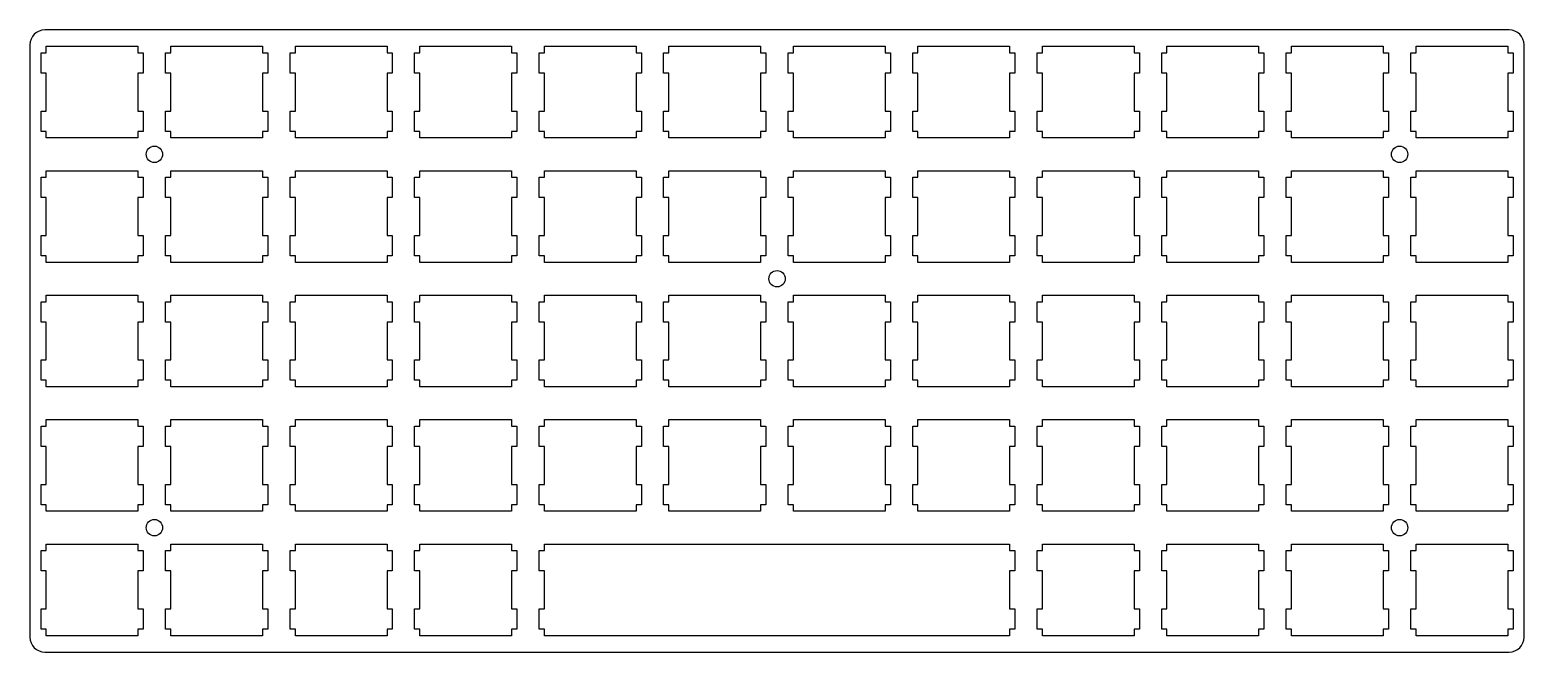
# Model space of a CAD drawing. Extents: x -64 to 164, y 0 to 95.
import ezdxf

# ---------------------------------------------------------------- set-up
doc = ezdxf.new("R2010")
doc.units = 0
doc.layers.get('0').update_dxf_attribs({"linetype": 'continuous'})

# ---------------------------------------------------------------- blocks, each defined once
blk = doc.blocks.new('SHAPE2DVIEW')
at = {"color": 0}
for p, q in [((161.86, 95), (-61.57, 95)), ((-63.85, 92.71), (-63.85, 2.29)), ((-62.15, 88.4), (-62.15, 91.5)), ((-62.15, 91.5), (-61.35, 91.5)), ((-61.35, 91.5), (-61.35, 92.5)), ((-61.35, 92.5), (-47.36, 92.5)), ((-47.36, 92.5), (-47.36, 91.5)), ((-47.36, 91.5), (-46.55, 91.5)), ((-46.55, 91.5), (-46.55, 88.4)), ((-43.15, 88.4), (-43.15, 91.5)), ((-43.15, 91.5), (-42.35, 91.5)), ((-42.35, 91.5), (-42.35, 92.5)), ((-42.35, 92.5), (-28.36, 92.5)), ((-28.36, 92.5), (-28.36, 91.5)), ((-28.36, 91.5), (-27.55, 91.5)), ((-27.55, 91.5), (-27.55, 88.4)), ((-24.15, 88.4), (-24.15, 91.5)), ((-24.15, 91.5), (-23.35, 91.5)), ((-23.35, 91.5), (-23.35, 92.5)), ((-23.35, 92.5), (-9.36, 92.5)), ((-9.36, 92.5), (-9.36, 91.5)), ((-9.36, 91.5), (-8.55, 91.5)), ((-8.55, 91.5), (-8.55, 88.4)), ((-5.15, 88.4), (-5.15, 91.5)), ((-5.15, 91.5), (-4.35, 91.5)), ((-4.35, 91.5), (-4.35, 92.5)), ((-4.35, 92.5), (9.64, 92.5)), ((9.64, 92.5), (9.64, 91.5)), ((9.64, 91.5), (10.45, 91.5)), ((10.45, 91.5), (10.45, 88.4)), ((13.85, 88.4), (13.85, 91.5)), ((13.85, 91.5), (14.65, 91.5)), ((14.65, 91.5), (14.65, 92.5)), ((14.65, 92.5), (28.64, 92.5)), ((28.64, 92.5), (28.64, 91.5)), ((28.64, 91.5), (29.45, 91.5)), ((29.45, 91.5), (29.45, 88.4)), ((32.85, 88.4), (32.85, 91.5)), ((32.85, 91.5), (33.65, 91.5)), ((33.65, 91.5), (33.65, 92.5)), ((33.65, 92.5), (47.64, 92.5)), ((47.64, 92.5), (47.64, 91.5)), ((47.64, 91.5), (48.45, 91.5)), ((48.45, 91.5), (48.45, 88.4)), ((51.85, 88.4), (51.85, 91.5)), ((51.85, 91.5), (52.65, 91.5)), ((52.65, 91.5), (52.65, 92.5)), ((52.65, 92.5), (66.64, 92.5)), ((66.64, 92.5), (66.64, 91.5)), ((66.64, 91.5), (67.45, 91.5)), ((67.45, 91.5), (67.45, 88.4)), ((70.85, 88.4), (70.85, 91.5)), ((70.85, 91.5), (71.65, 91.5)), ((71.65, 91.5), (71.65, 92.5)), ((71.65, 92.5), (85.64, 92.5)), ((85.64, 92.5), (85.64, 91.5)), ((85.64, 91.5), (86.45, 91.5)), ((86.45, 91.5), (86.45, 88.4)), ((89.85, 88.4), (89.85, 91.5)), ((89.85, 91.5), (90.65, 91.5)), ((90.65, 91.5), (90.65, 92.5)), ((90.65, 92.5), (104.64, 92.5)), ((104.64, 92.5), (104.64, 91.5)), ((104.64, 91.5), (105.45, 91.5)), ((105.45, 91.5), (105.45, 88.4)), ((108.85, 88.4), (108.85, 91.5)), ((108.85, 91.5), (109.65, 91.5)), ((109.65, 91.5), (109.65, 92.5)), ((109.65, 92.5), (123.64, 92.5)), ((123.64, 92.5), (123.64, 91.5)), ((123.64, 91.5), (124.45, 91.5)), ((124.45, 91.5), (124.45, 88.4)), ((127.85, 88.4), (127.85, 91.5)), ((127.85, 91.5), (128.65, 91.5)), ((128.65, 91.5), (128.65, 92.5)), ((128.65, 92.5), (142.64, 92.5)), ((142.64, 92.5), (142.64, 91.5)), ((142.64, 91.5), (143.45, 91.5)), ((143.45, 91.5), (143.45, 88.4)), ((146.85, 88.4), (146.85, 91.5)), ((146.85, 91.5), (147.65, 91.5)), ((147.65, 91.5), (147.65, 92.5)), ((147.65, 92.5), (161.64, 92.5)), ((161.64, 92.5), (161.64, 91.5)), ((161.64, 91.5), (162.45, 91.5)), ((162.45, 91.5), (162.45, 88.4)), ((164.15, 2.29), (164.15, 92.71)), ((-61.35, 88.4), (-62.15, 88.4)), ((-61.35, 82.6), (-61.35, 88.4)), ((-46.55, 88.4), (-47.36, 88.4)), ((-47.36, 88.4), (-47.36, 82.6)), ((-42.35, 88.4), (-43.15, 88.4)), ((-42.35, 82.6), (-42.35, 88.4)), ((-27.55, 88.4), (-28.36, 88.4)), ((-28.36, 88.4), (-28.36, 82.6)), ((-23.35, 88.4), (-24.15, 88.4)), ((-23.35, 82.6), (-23.35, 88.4)), ((-8.55, 88.4), (-9.36, 88.4)), ((-9.36, 88.4), (-9.36, 82.6)), ((-4.35, 88.4), (-5.15, 88.4)), ((-4.35, 82.6), (-4.35, 88.4)), ((10.45, 88.4), (9.64, 88.4)), ((9.64, 88.4), (9.64, 82.6)), ((14.65, 88.4), (13.85, 88.4)), ((14.65, 82.6), (14.65, 88.4)), ((29.45, 88.4), (28.64, 88.4)), ((28.64, 88.4), (28.64, 82.6)), ((33.65, 88.4), (32.85, 88.4)), ((33.65, 82.6), (33.65, 88.4)), ((48.45, 88.4), (47.64, 88.4)), ((47.64, 88.4), (47.64, 82.6)), ((52.65, 88.4), (51.85, 88.4)), ((52.65, 82.6), (52.65, 88.4)), ((67.45, 88.4), (66.64, 88.4)), ((66.64, 88.4), (66.64, 82.6)), ((71.65, 88.4), (70.85, 88.4)), ((71.65, 82.6), (71.65, 88.4)), ((86.45, 88.4), (85.64, 88.4)), ((85.64, 88.4), (85.64, 82.6)), ((90.65, 88.4), (89.85, 88.4)), ((90.65, 82.6), (90.65, 88.4)), ((105.45, 88.4), (104.64, 88.4)), ((104.64, 88.4), (104.64, 82.6)), ((109.65, 88.4), (108.85, 88.4)), ((109.65, 82.6), (109.65, 88.4)), ((124.45, 88.4), (123.64, 88.4)), ((123.64, 88.4), (123.64, 82.6)), ((128.65, 88.4), (127.85, 88.4)), ((128.65, 82.6), (128.65, 88.4)), ((143.45, 88.4), (142.64, 88.4)), ((142.64, 88.4), (142.64, 82.6)), ((147.65, 88.4), (146.85, 88.4)), ((147.65, 82.6), (147.65, 88.4)), ((162.45, 88.4), (161.64, 88.4)), ((161.64, 88.4), (161.64, 82.6)), ((-62.15, 79.5), (-62.15, 82.6)), ((-62.15, 82.6), (-61.35, 82.6)), ((-47.36, 82.6), (-46.55, 82.6)), ((-46.55, 82.6), (-46.55, 79.5)), ((-43.15, 79.5), (-43.15, 82.6)), ((-43.15, 82.6), (-42.35, 82.6)), ((-28.36, 82.6), (-27.55, 82.6)), ((-27.55, 82.6), (-27.55, 79.5)), ((-24.15, 79.5), (-24.15, 82.6)), ((-24.15, 82.6), (-23.35, 82.6)), ((-9.36, 82.6), (-8.55, 82.6)), ((-8.55, 82.6), (-8.55, 79.5)), ((-5.15, 79.5), (-5.15, 82.6)), ((-5.15, 82.6), (-4.35, 82.6)), ((9.64, 82.6), (10.45, 82.6)), ((10.45, 82.6), (10.45, 79.5)), ((13.85, 79.5), (13.85, 82.6)), ((13.85, 82.6), (14.65, 82.6)), ((28.64, 82.6), (29.45, 82.6)), ((29.45, 82.6), (29.45, 79.5)), ((32.85, 79.5), (32.85, 82.6)), ((32.85, 82.6), (33.65, 82.6)), ((47.64, 82.6), (48.45, 82.6)), ((48.45, 82.6), (48.45, 79.5)), ((51.85, 79.5), (51.85, 82.6)), ((51.85, 82.6), (52.65, 82.6)), ((66.64, 82.6), (67.45, 82.6)), ((67.45, 82.6), (67.45, 79.5)), ((70.85, 79.5), (70.85, 82.6)), ((70.85, 82.6), (71.65, 82.6)), ((85.64, 82.6), (86.45, 82.6)), ((86.45, 82.6), (86.45, 79.5)), ((89.85, 79.5), (89.85, 82.6)), ((89.85, 82.6), (90.65, 82.6)), ((104.64, 82.6), (105.45, 82.6)), ((105.45, 82.6), (105.45, 79.5)), ((108.85, 79.5), (108.85, 82.6)), ((108.85, 82.6), (109.65, 82.6)), ((123.64, 82.6), (124.45, 82.6)), ((124.45, 82.6), (124.45, 79.5)), ((127.85, 79.5), (127.85, 82.6)), ((127.85, 82.6), (128.65, 82.6)), ((142.64, 82.6), (143.45, 82.6)), ((143.45, 82.6), (143.45, 79.5)), ((146.85, 79.5), (146.85, 82.6)), ((146.85, 82.6), (147.65, 82.6)), ((161.64, 82.6), (162.45, 82.6)), ((162.45, 82.6), (162.45, 79.5)), ((-61.35, 79.5), (-62.15, 79.5)), ((-61.35, 78.5), (-61.35, 79.5)), ((-47.36, 78.5), (-61.35, 78.5)), ((-46.55, 79.5), (-47.36, 79.5)), ((-47.36, 79.5), (-47.36, 78.5)), ((-42.35, 79.5), (-43.15, 79.5)), ((-42.35, 78.5), (-42.35, 79.5)), ((-28.36, 78.5), (-42.35, 78.5)), ((-27.55, 79.5), (-28.36, 79.5)), ((-28.36, 79.5), (-28.36, 78.5)), ((-23.35, 79.5), (-24.15, 79.5)), ((-23.35, 78.5), (-23.35, 79.5)), ((-9.36, 78.5), (-23.35, 78.5)), ((-8.55, 79.5), (-9.36, 79.5)), ((-9.36, 79.5), (-9.36, 78.5)), ((-4.35, 79.5), (-5.15, 79.5)), ((-4.35, 78.5), (-4.35, 79.5)), ((9.64, 78.5), (-4.35, 78.5)), ((10.45, 79.5), (9.64, 79.5)), ((9.64, 79.5), (9.64, 78.5)), ((14.65, 79.5), (13.85, 79.5)), ((14.65, 78.5), (14.65, 79.5)), ((28.64, 78.5), (14.65, 78.5)), ((29.45, 79.5), (28.64, 79.5)), ((28.64, 79.5), (28.64, 78.5)), ((33.65, 79.5), (32.85, 79.5)), ((33.65, 78.5), (33.65, 79.5)), ((47.64, 78.5), (33.65, 78.5)), ((48.45, 79.5), (47.64, 79.5)), ((47.64, 79.5), (47.64, 78.5)), ((52.65, 79.5), (51.85, 79.5)), ((52.65, 78.5), (52.65, 79.5)), ((66.64, 78.5), (52.65, 78.5)), ((67.45, 79.5), (66.64, 79.5)), ((66.64, 79.5), (66.64, 78.5)), ((71.65, 79.5), (70.85, 79.5)), ((71.65, 78.5), (71.65, 79.5)), ((85.64, 78.5), (71.65, 78.5)), ((86.45, 79.5), (85.64, 79.5)), ((85.64, 79.5), (85.64, 78.5)), ((90.65, 79.5), (89.85, 79.5)), ((90.65, 78.5), (90.65, 79.5)), ((104.64, 78.5), (90.65, 78.5)), ((105.45, 79.5), (104.64, 79.5)), ((104.64, 79.5), (104.64, 78.5)), ((109.65, 79.5), (108.85, 79.5)), ((109.65, 78.5), (109.65, 79.5)), ((123.64, 78.5), (109.65, 78.5)), ((124.45, 79.5), (123.64, 79.5)), ((123.64, 79.5), (123.64, 78.5)), ((128.65, 79.5), (127.85, 79.5)), ((128.65, 78.5), (128.65, 79.5)), ((142.64, 78.5), (128.65, 78.5)), ((143.45, 79.5), (142.64, 79.5)), ((142.64, 79.5), (142.64, 78.5)), ((147.65, 79.5), (146.85, 79.5)), ((147.65, 78.5), (147.65, 79.5)), ((161.64, 78.5), (147.65, 78.5)), ((162.45, 79.5), (161.64, 79.5)), ((161.64, 79.5), (161.64, 78.5)), ((-61.35, 72.5), (-61.35, 73.5)), ((-61.35, 73.5), (-47.36, 73.5)), ((-47.36, 73.5), (-47.36, 72.5)), ((-42.35, 72.5), (-42.35, 73.5)), ((-42.35, 73.5), (-28.36, 73.5)), ((-28.36, 73.5), (-28.36, 72.5)), ((-23.35, 72.5), (-23.35, 73.5)), ((-23.35, 73.5), (-9.36, 73.5)), ((-9.36, 73.5), (-9.36, 72.5)), ((-4.35, 72.5), (-4.35, 73.5)), ((-4.35, 73.5), (9.64, 73.5)), ((9.64, 73.5), (9.64, 72.5)), ((14.65, 72.5), (14.65, 73.5)), ((14.65, 73.5), (28.64, 73.5)), ((28.64, 73.5), (28.64, 72.5)), ((33.65, 72.5), (33.65, 73.5)), ((33.65, 73.5), (47.64, 73.5)), ((47.64, 73.5), (47.64, 72.5)), ((52.65, 72.5), (52.65, 73.5)), ((52.65, 73.5), (66.64, 73.5)), ((66.64, 73.5), (66.64, 72.5)), ((71.65, 72.5), (71.65, 73.5)), ((71.65, 73.5), (85.64, 73.5)), ((85.64, 73.5), (85.64, 72.5)), ((90.65, 72.5), (90.65, 73.5)), ((90.65, 73.5), (104.64, 73.5)), ((104.64, 73.5), (104.64, 72.5)), ((109.65, 72.5), (109.65, 73.5)), ((109.65, 73.5), (123.64, 73.5)), ((123.64, 73.5), (123.64, 72.5)), ((128.65, 72.5), (128.65, 73.5)), ((128.65, 73.5), (142.64, 73.5)), ((142.64, 73.5), (142.64, 72.5)), ((147.65, 72.5), (147.65, 73.5)), ((147.65, 73.5), (161.64, 73.5)), ((161.64, 73.5), (161.64, 72.5)), ((-62.15, 69.4), (-62.15, 72.5)), ((-62.15, 72.5), (-61.35, 72.5)), ((-47.36, 72.5), (-46.55, 72.5)), ((-46.55, 72.5), (-46.55, 69.4)), ((-43.15, 69.4), (-43.15, 72.5)), ((-43.15, 72.5), (-42.35, 72.5)), ((-28.36, 72.5), (-27.55, 72.5)), ((-27.55, 72.5), (-27.55, 69.4)), ((-24.15, 69.4), (-24.15, 72.5)), ((-24.15, 72.5), (-23.35, 72.5)), ((-9.36, 72.5), (-8.55, 72.5)), ((-8.55, 72.5), (-8.55, 69.4)), ((-5.15, 69.4), (-5.15, 72.5)), ((-5.15, 72.5), (-4.35, 72.5)), ((9.64, 72.5), (10.45, 72.5)), ((10.45, 72.5), (10.45, 69.4)), ((13.85, 69.4), (13.85, 72.5)), ((13.85, 72.5), (14.65, 72.5)), ((28.64, 72.5), (29.45, 72.5)), ((29.45, 72.5), (29.45, 69.4)), ((32.85, 69.4), (32.85, 72.5)), ((32.85, 72.5), (33.65, 72.5)), ((47.64, 72.5), (48.45, 72.5)), ((48.45, 72.5), (48.45, 69.4)), ((51.85, 69.4), (51.85, 72.5)), ((51.85, 72.5), (52.65, 72.5)), ((66.64, 72.5), (67.45, 72.5)), ((67.45, 72.5), (67.45, 69.4)), ((70.85, 69.4), (70.85, 72.5)), ((70.85, 72.5), (71.65, 72.5)), ((85.64, 72.5), (86.45, 72.5)), ((86.45, 72.5), (86.45, 69.4)), ((89.85, 69.4), (89.85, 72.5)), ((89.85, 72.5), (90.65, 72.5)), ((104.64, 72.5), (105.45, 72.5)), ((105.45, 72.5), (105.45, 69.4)), ((108.85, 69.4), (108.85, 72.5)), ((108.85, 72.5), (109.65, 72.5)), ((123.64, 72.5), (124.45, 72.5)), ((124.45, 72.5), (124.45, 69.4)), ((127.85, 69.4), (127.85, 72.5)), ((127.85, 72.5), (128.65, 72.5)), ((142.64, 72.5), (143.45, 72.5)), ((143.45, 72.5), (143.45, 69.4)), ((146.85, 69.4), (146.85, 72.5)), ((146.85, 72.5), (147.65, 72.5)), ((161.64, 72.5), (162.45, 72.5)), ((162.45, 72.5), (162.45, 69.4)), ((-61.35, 69.4), (-62.15, 69.4)), ((-61.35, 63.6), (-61.35, 69.4)), ((-46.55, 69.4), (-47.36, 69.4)), ((-47.36, 69.4), (-47.36, 63.6)), ((-42.35, 69.4), (-43.15, 69.4)), ((-42.35, 63.6), (-42.35, 69.4)), ((-27.55, 69.4), (-28.36, 69.4)), ((-28.36, 69.4), (-28.36, 63.6)), ((-23.35, 69.4), (-24.15, 69.4)), ((-23.35, 63.6), (-23.35, 69.4)), ((-8.55, 69.4), (-9.36, 69.4)), ((-9.36, 69.4), (-9.36, 63.6)), ((-4.35, 69.4), (-5.15, 69.4)), ((-4.35, 63.6), (-4.35, 69.4)), ((10.45, 69.4), (9.64, 69.4)), ((9.64, 69.4), (9.64, 63.6)), ((14.65, 69.4), (13.85, 69.4)), ((14.65, 63.6), (14.65, 69.4)), ((29.45, 69.4), (28.64, 69.4)), ((28.64, 69.4), (28.64, 63.6)), ((33.65, 69.4), (32.85, 69.4)), ((33.65, 63.6), (33.65, 69.4)), ((48.45, 69.4), (47.64, 69.4)), ((47.64, 69.4), (47.64, 63.6)), ((52.65, 69.4), (51.85, 69.4)), ((52.65, 63.6), (52.65, 69.4)), ((67.45, 69.4), (66.64, 69.4)), ((66.64, 69.4), (66.64, 63.6)), ((71.65, 69.4), (70.85, 69.4)), ((71.65, 63.6), (71.65, 69.4)), ((86.45, 69.4), (85.64, 69.4)), ((85.64, 69.4), (85.64, 63.6)), ((90.65, 69.4), (89.85, 69.4)), ((90.65, 63.6), (90.65, 69.4)), ((105.45, 69.4), (104.64, 69.4)), ((104.64, 69.4), (104.64, 63.6)), ((109.65, 69.4), (108.85, 69.4)), ((109.65, 63.6), (109.65, 69.4)), ((124.45, 69.4), (123.64, 69.4)), ((123.64, 69.4), (123.64, 63.6)), ((128.65, 69.4), (127.85, 69.4)), ((128.65, 63.6), (128.65, 69.4)), ((143.45, 69.4), (142.64, 69.4)), ((142.64, 69.4), (142.64, 63.6)), ((147.65, 69.4), (146.85, 69.4)), ((147.65, 63.6), (147.65, 69.4)), ((162.45, 69.4), (161.64, 69.4)), ((161.64, 69.4), (161.64, 63.6)), ((-62.15, 60.5), (-62.15, 63.6)), ((-62.15, 63.6), (-61.35, 63.6)), ((-47.36, 63.6), (-46.55, 63.6)), ((-46.55, 63.6), (-46.55, 60.5)), ((-43.15, 60.5), (-43.15, 63.6)), ((-43.15, 63.6), (-42.35, 63.6)), ((-28.36, 63.6), (-27.55, 63.6)), ((-27.55, 63.6), (-27.55, 60.5)), ((-24.15, 60.5), (-24.15, 63.6)), ((-24.15, 63.6), (-23.35, 63.6)), ((-9.36, 63.6), (-8.55, 63.6)), ((-8.55, 63.6), (-8.55, 60.5)), ((-5.15, 60.5), (-5.15, 63.6)), ((-5.15, 63.6), (-4.35, 63.6)), ((9.64, 63.6), (10.45, 63.6)), ((10.45, 63.6), (10.45, 60.5)), ((13.85, 60.5), (13.85, 63.6)), ((13.85, 63.6), (14.65, 63.6)), ((28.64, 63.6), (29.45, 63.6)), ((29.45, 63.6), (29.45, 60.5)), ((32.85, 60.5), (32.85, 63.6)), ((32.85, 63.6), (33.65, 63.6)), ((47.64, 63.6), (48.45, 63.6)), ((48.45, 63.6), (48.45, 60.5)), ((51.85, 60.5), (51.85, 63.6)), ((51.85, 63.6), (52.65, 63.6)), ((66.64, 63.6), (67.45, 63.6)), ((67.45, 63.6), (67.45, 60.5)), ((70.85, 60.5), (70.85, 63.6)), ((70.85, 63.6), (71.65, 63.6)), ((85.64, 63.6), (86.45, 63.6)), ((86.45, 63.6), (86.45, 60.5)), ((89.85, 60.5), (89.85, 63.6)), ((89.85, 63.6), (90.65, 63.6)), ((104.64, 63.6), (105.45, 63.6)), ((105.45, 63.6), (105.45, 60.5)), ((108.85, 60.5), (108.85, 63.6)), ((108.85, 63.6), (109.65, 63.6)), ((123.64, 63.6), (124.45, 63.6)), ((124.45, 63.6), (124.45, 60.5)), ((127.85, 60.5), (127.85, 63.6)), ((127.85, 63.6), (128.65, 63.6)), ((142.64, 63.6), (143.45, 63.6)), ((143.45, 63.6), (143.45, 60.5)), ((146.85, 60.5), (146.85, 63.6)), ((146.85, 63.6), (147.65, 63.6)), ((161.64, 63.6), (162.45, 63.6)), ((162.45, 63.6), (162.45, 60.5)), ((-61.35, 60.5), (-62.15, 60.5)), ((-61.35, 59.5), (-61.35, 60.5)), ((-47.36, 59.5), (-61.35, 59.5)), ((-46.55, 60.5), (-47.36, 60.5)), ((-47.36, 60.5), (-47.36, 59.5)), ((-42.35, 60.5), (-43.15, 60.5)), ((-42.35, 59.5), (-42.35, 60.5)), ((-28.36, 59.5), (-42.35, 59.5)), ((-27.55, 60.5), (-28.36, 60.5)), ((-28.36, 60.5), (-28.36, 59.5)), ((-23.35, 60.5), (-24.15, 60.5)), ((-23.35, 59.5), (-23.35, 60.5)), ((-9.36, 59.5), (-23.35, 59.5)), ((-8.55, 60.5), (-9.36, 60.5)), ((-9.36, 60.5), (-9.36, 59.5)), ((-4.35, 60.5), (-5.15, 60.5)), ((-4.35, 59.5), (-4.35, 60.5)), ((9.64, 59.5), (-4.35, 59.5)), ((10.45, 60.5), (9.64, 60.5)), ((9.64, 60.5), (9.64, 59.5)), ((14.65, 60.5), (13.85, 60.5)), ((14.65, 59.5), (14.65, 60.5)), ((28.64, 59.5), (14.65, 59.5)), ((29.45, 60.5), (28.64, 60.5)), ((28.64, 60.5), (28.64, 59.5)), ((33.65, 60.5), (32.85, 60.5)), ((33.65, 59.5), (33.65, 60.5)), ((47.64, 59.5), (33.65, 59.5)), ((48.45, 60.5), (47.64, 60.5)), ((47.64, 60.5), (47.64, 59.5)), ((52.65, 60.5), (51.85, 60.5)), ((52.65, 59.5), (52.65, 60.5)), ((66.64, 59.5), (52.65, 59.5)), ((67.45, 60.5), (66.64, 60.5)), ((66.64, 60.5), (66.64, 59.5)), ((71.65, 60.5), (70.85, 60.5)), ((71.65, 59.5), (71.65, 60.5)), ((85.64, 59.5), (71.65, 59.5)), ((86.45, 60.5), (85.64, 60.5)), ((85.64, 60.5), (85.64, 59.5)), ((90.65, 60.5), (89.85, 60.5)), ((90.65, 59.5), (90.65, 60.5)), ((104.64, 59.5), (90.65, 59.5)), ((105.45, 60.5), (104.64, 60.5)), ((104.64, 60.5), (104.64, 59.5)), ((109.65, 60.5), (108.85, 60.5)), ((109.65, 59.5), (109.65, 60.5)), ((123.64, 59.5), (109.65, 59.5)), ((124.45, 60.5), (123.64, 60.5)), ((123.64, 60.5), (123.64, 59.5)), ((128.65, 60.5), (127.85, 60.5)), ((128.65, 59.5), (128.65, 60.5)), ((142.64, 59.5), (128.65, 59.5)), ((143.45, 60.5), (142.64, 60.5)), ((142.64, 60.5), (142.64, 59.5)), ((147.65, 60.5), (146.85, 60.5)), ((147.65, 59.5), (147.65, 60.5)), ((161.64, 59.5), (147.65, 59.5)), ((162.45, 60.5), (161.64, 60.5)), ((161.64, 60.5), (161.64, 59.5)), ((-62.15, 50.4), (-62.15, 53.5)), ((-62.15, 53.5), (-61.35, 53.5)), ((-61.35, 53.5), (-61.35, 54.5)), ((-61.35, 54.5), (-47.36, 54.5)), ((-47.36, 54.5), (-47.36, 53.5)), ((-47.36, 53.5), (-46.55, 53.5)), ((-46.55, 53.5), (-46.55, 50.4)), ((-43.15, 50.4), (-43.15, 53.5)), ((-43.15, 53.5), (-42.35, 53.5)), ((-42.35, 53.5), (-42.35, 54.5)), ((-42.35, 54.5), (-28.36, 54.5)), ((-28.36, 54.5), (-28.36, 53.5)), ((-28.36, 53.5), (-27.55, 53.5)), ((-27.55, 53.5), (-27.55, 50.4)), ((-24.15, 50.4), (-24.15, 53.5)), ((-24.15, 53.5), (-23.35, 53.5)), ((-23.35, 53.5), (-23.35, 54.5)), ((-23.35, 54.5), (-9.36, 54.5)), ((-9.36, 54.5), (-9.36, 53.5)), ((-9.36, 53.5), (-8.55, 53.5)), ((-8.55, 53.5), (-8.55, 50.4)), ((-5.15, 50.4), (-5.15, 53.5)), ((-5.15, 53.5), (-4.35, 53.5)), ((-4.35, 53.5), (-4.35, 54.5)), ((-4.35, 54.5), (9.64, 54.5)), ((9.64, 54.5), (9.64, 53.5)), ((9.64, 53.5), (10.45, 53.5)), ((10.45, 53.5), (10.45, 50.4)), ((13.85, 50.4), (13.85, 53.5)), ((13.85, 53.5), (14.65, 53.5)), ((14.65, 53.5), (14.65, 54.5)), ((14.65, 54.5), (28.64, 54.5)), ((28.64, 54.5), (28.64, 53.5)), ((28.64, 53.5), (29.45, 53.5)), ((29.45, 53.5), (29.45, 50.4)), ((32.85, 50.4), (32.85, 53.5)), ((32.85, 53.5), (33.65, 53.5)), ((33.65, 53.5), (33.65, 54.5)), ((33.65, 54.5), (47.64, 54.5)), ((47.64, 54.5), (47.64, 53.5)), ((47.64, 53.5), (48.45, 53.5)), ((48.45, 53.5), (48.45, 50.4)), ((51.85, 50.4), (51.85, 53.5)), ((51.85, 53.5), (52.65, 53.5)), ((52.65, 53.5), (52.65, 54.5)), ((52.65, 54.5), (66.64, 54.5)), ((66.64, 54.5), (66.64, 53.5)), ((66.64, 53.5), (67.45, 53.5)), ((67.45, 53.5), (67.45, 50.4)), ((70.85, 50.4), (70.85, 53.5)), ((70.85, 53.5), (71.65, 53.5)), ((71.65, 53.5), (71.65, 54.5)), ((71.65, 54.5), (85.64, 54.5)), ((85.64, 54.5), (85.64, 53.5)), ((85.64, 53.5), (86.45, 53.5)), ((86.45, 53.5), (86.45, 50.4)), ((89.85, 50.4), (89.85, 53.5)), ((89.85, 53.5), (90.65, 53.5)), ((90.65, 53.5), (90.65, 54.5)), ((90.65, 54.5), (104.64, 54.5)), ((104.64, 54.5), (104.64, 53.5)), ((104.64, 53.5), (105.45, 53.5)), ((105.45, 53.5), (105.45, 50.4)), ((108.85, 50.4), (108.85, 53.5)), ((108.85, 53.5), (109.65, 53.5)), ((109.65, 53.5), (109.65, 54.5)), ((109.65, 54.5), (123.64, 54.5)), ((123.64, 54.5), (123.64, 53.5)), ((123.64, 53.5), (124.45, 53.5)), ((124.45, 53.5), (124.45, 50.4)), ((127.85, 50.4), (127.85, 53.5)), ((127.85, 53.5), (128.65, 53.5)), ((128.65, 53.5), (128.65, 54.5)), ((128.65, 54.5), (142.64, 54.5)), ((142.64, 54.5), (142.64, 53.5)), ((142.64, 53.5), (143.45, 53.5)), ((143.45, 53.5), (143.45, 50.4)), ((146.85, 50.4), (146.85, 53.5)), ((146.85, 53.5), (147.65, 53.5)), ((147.65, 53.5), (147.65, 54.5)), ((147.65, 54.5), (161.64, 54.5)), ((161.64, 54.5), (161.64, 53.5)), ((161.64, 53.5), (162.45, 53.5)), ((162.45, 53.5), (162.45, 50.4)), ((-61.35, 50.4), (-62.15, 50.4)), ((-61.35, 44.6), (-61.35, 50.4)), ((-46.55, 50.4), (-47.36, 50.4)), ((-47.36, 50.4), (-47.36, 44.6)), ((-42.35, 50.4), (-43.15, 50.4)), ((-42.35, 44.6), (-42.35, 50.4)), ((-27.55, 50.4), (-28.36, 50.4)), ((-28.36, 50.4), (-28.36, 44.6)), ((-23.35, 50.4), (-24.15, 50.4)), ((-23.35, 44.6), (-23.35, 50.4)), ((-8.55, 50.4), (-9.36, 50.4)), ((-9.36, 50.4), (-9.36, 44.6)), ((-4.35, 50.4), (-5.15, 50.4)), ((-4.35, 44.6), (-4.35, 50.4)), ((10.45, 50.4), (9.64, 50.4)), ((9.64, 50.4), (9.64, 44.6)), ((14.65, 50.4), (13.85, 50.4)), ((14.65, 44.6), (14.65, 50.4)), ((29.45, 50.4), (28.64, 50.4)), ((28.64, 50.4), (28.64, 44.6)), ((33.65, 50.4), (32.85, 50.4)), ((33.65, 44.6), (33.65, 50.4)), ((48.45, 50.4), (47.64, 50.4)), ((47.64, 50.4), (47.64, 44.6)), ((52.65, 50.4), (51.85, 50.4)), ((52.65, 44.6), (52.65, 50.4)), ((67.45, 50.4), (66.64, 50.4)), ((66.64, 50.4), (66.64, 44.6)), ((71.65, 50.4), (70.85, 50.4)), ((71.65, 44.6), (71.65, 50.4)), ((86.45, 50.4), (85.64, 50.4)), ((85.64, 50.4), (85.64, 44.6)), ((90.65, 50.4), (89.85, 50.4)), ((90.65, 44.6), (90.65, 50.4)), ((105.45, 50.4), (104.64, 50.4)), ((104.64, 50.4), (104.64, 44.6)), ((109.65, 50.4), (108.85, 50.4)), ((109.65, 44.6), (109.65, 50.4)), ((124.45, 50.4), (123.64, 50.4)), ((123.64, 50.4), (123.64, 44.6)), ((128.65, 50.4), (127.85, 50.4)), ((128.65, 44.6), (128.65, 50.4)), ((143.45, 50.4), (142.64, 50.4)), ((142.64, 50.4), (142.64, 44.6)), ((147.65, 50.4), (146.85, 50.4)), ((147.65, 44.6), (147.65, 50.4)), ((162.45, 50.4), (161.64, 50.4)), ((161.64, 50.4), (161.64, 44.6)), ((-62.15, 41.5), (-62.15, 44.6)), ((-62.15, 44.6), (-61.35, 44.6)), ((-47.36, 44.6), (-46.55, 44.6)), ((-46.55, 44.6), (-46.55, 41.5)), ((-43.15, 41.5), (-43.15, 44.6)), ((-43.15, 44.6), (-42.35, 44.6)), ((-28.36, 44.6), (-27.55, 44.6)), ((-27.55, 44.6), (-27.55, 41.5)), ((-24.15, 41.5), (-24.15, 44.6)), ((-24.15, 44.6), (-23.35, 44.6)), ((-9.36, 44.6), (-8.55, 44.6)), ((-8.55, 44.6), (-8.55, 41.5)), ((-5.15, 41.5), (-5.15, 44.6)), ((-5.15, 44.6), (-4.35, 44.6)), ((9.64, 44.6), (10.45, 44.6)), ((10.45, 44.6), (10.45, 41.5)), ((13.85, 41.5), (13.85, 44.6)), ((13.85, 44.6), (14.65, 44.6)), ((28.64, 44.6), (29.45, 44.6)), ((29.45, 44.6), (29.45, 41.5)), ((32.85, 41.5), (32.85, 44.6)), ((32.85, 44.6), (33.65, 44.6)), ((47.64, 44.6), (48.45, 44.6)), ((48.45, 44.6), (48.45, 41.5)), ((51.85, 41.5), (51.85, 44.6)), ((51.85, 44.6), (52.65, 44.6)), ((66.64, 44.6), (67.45, 44.6)), ((67.45, 44.6), (67.45, 41.5)), ((70.85, 41.5), (70.85, 44.6)), ((70.85, 44.6), (71.65, 44.6)), ((85.64, 44.6), (86.45, 44.6)), ((86.45, 44.6), (86.45, 41.5)), ((89.85, 41.5), (89.85, 44.6)), ((89.85, 44.6), (90.65, 44.6)), ((104.64, 44.6), (105.45, 44.6)), ((105.45, 44.6), (105.45, 41.5)), ((108.85, 41.5), (108.85, 44.6)), ((108.85, 44.6), (109.65, 44.6)), ((123.64, 44.6), (124.45, 44.6)), ((124.45, 44.6), (124.45, 41.5)), ((127.85, 41.5), (127.85, 44.6)), ((127.85, 44.6), (128.65, 44.6)), ((142.64, 44.6), (143.45, 44.6)), ((143.45, 44.6), (143.45, 41.5)), ((146.85, 41.5), (146.85, 44.6)), ((146.85, 44.6), (147.65, 44.6)), ((161.64, 44.6), (162.45, 44.6)), ((162.45, 44.6), (162.45, 41.5)), ((-61.35, 41.5), (-62.15, 41.5)), ((-61.35, 40.5), (-61.35, 41.5)), ((-46.55, 41.5), (-47.36, 41.5)), ((-47.36, 41.5), (-47.36, 40.5)), ((-42.35, 41.5), (-43.15, 41.5)), ((-42.35, 40.5), (-42.35, 41.5)), ((-27.55, 41.5), (-28.36, 41.5)), ((-28.36, 41.5), (-28.36, 40.5)), ((-23.35, 41.5), (-24.15, 41.5)), ((-23.35, 40.5), (-23.35, 41.5)), ((-8.55, 41.5), (-9.36, 41.5)), ((-9.36, 41.5), (-9.36, 40.5)), ((-4.35, 41.5), (-5.15, 41.5)), ((-4.35, 40.5), (-4.35, 41.5)), ((10.45, 41.5), (9.64, 41.5)), ((9.64, 41.5), (9.64, 40.5)), ((14.65, 41.5), (13.85, 41.5)), ((14.65, 40.5), (14.65, 41.5)), ((29.45, 41.5), (28.64, 41.5)), ((28.64, 41.5), (28.64, 40.5)), ((33.65, 41.5), (32.85, 41.5)), ((33.65, 40.5), (33.65, 41.5)), ((48.45, 41.5), (47.64, 41.5)), ((47.64, 41.5), (47.64, 40.5)), ((52.65, 41.5), (51.85, 41.5)), ((52.65, 40.5), (52.65, 41.5)), ((67.45, 41.5), (66.64, 41.5)), ((66.64, 41.5), (66.64, 40.5)), ((71.65, 41.5), (70.85, 41.5)), ((71.65, 40.5), (71.65, 41.5)), ((86.45, 41.5), (85.64, 41.5)), ((85.64, 41.5), (85.64, 40.5)), ((90.65, 41.5), (89.85, 41.5)), ((90.65, 40.5), (90.65, 41.5)), ((105.45, 41.5), (104.64, 41.5)), ((104.64, 41.5), (104.64, 40.5)), ((109.65, 41.5), (108.85, 41.5)), ((109.65, 40.5), (109.65, 41.5)), ((124.45, 41.5), (123.64, 41.5)), ((123.64, 41.5), (123.64, 40.5)), ((128.65, 41.5), (127.85, 41.5)), ((128.65, 40.5), (128.65, 41.5)), ((143.45, 41.5), (142.64, 41.5)), ((142.64, 41.5), (142.64, 40.5)), ((147.65, 41.5), (146.85, 41.5)), ((147.65, 40.5), (147.65, 41.5)), ((162.45, 41.5), (161.64, 41.5)), ((161.64, 41.5), (161.64, 40.5)), ((-47.36, 40.5), (-61.35, 40.5)), ((-28.36, 40.5), (-42.35, 40.5)), ((-9.36, 40.5), (-23.35, 40.5)), ((9.64, 40.5), (-4.35, 40.5)), ((28.64, 40.5), (14.65, 40.5)), ((47.64, 40.5), (33.65, 40.5)), ((66.64, 40.5), (52.65, 40.5)), ((85.64, 40.5), (71.65, 40.5)), ((104.64, 40.5), (90.65, 40.5)), ((123.64, 40.5), (109.65, 40.5)), ((142.64, 40.5), (128.65, 40.5)), ((161.64, 40.5), (147.65, 40.5)), ((-62.15, 31.4), (-62.15, 34.5)), ((-62.15, 34.5), (-61.35, 34.5)), ((-61.35, 34.5), (-61.35, 35.5)), ((-61.35, 35.5), (-47.36, 35.5)), ((-47.36, 35.5), (-47.36, 34.5)), ((-47.36, 34.5), (-46.55, 34.5)), ((-46.55, 34.5), (-46.55, 31.4)), ((-43.15, 31.4), (-43.15, 34.5)), ((-43.15, 34.5), (-42.35, 34.5)), ((-42.35, 34.5), (-42.35, 35.5)), ((-42.35, 35.5), (-28.36, 35.5)), ((-28.36, 35.5), (-28.36, 34.5)), ((-28.36, 34.5), (-27.55, 34.5)), ((-27.55, 34.5), (-27.55, 31.4)), ((-24.15, 31.4), (-24.15, 34.5)), ((-24.15, 34.5), (-23.35, 34.5)), ((-23.35, 34.5), (-23.35, 35.5)), ((-23.35, 35.5), (-9.36, 35.5)), ((-9.36, 35.5), (-9.36, 34.5)), ((-9.36, 34.5), (-8.55, 34.5)), ((-8.55, 34.5), (-8.55, 31.4)), ((-5.15, 31.4), (-5.15, 34.5)), ((-5.15, 34.5), (-4.35, 34.5)), ((-4.35, 34.5), (-4.35, 35.5)), ((-4.35, 35.5), (9.64, 35.5)), ((9.64, 35.5), (9.64, 34.5)), ((9.64, 34.5), (10.45, 34.5)), ((10.45, 34.5), (10.45, 31.4)), ((13.85, 31.4), (13.85, 34.5)), ((13.85, 34.5), (14.65, 34.5)), ((14.65, 34.5), (14.65, 35.5)), ((14.65, 35.5), (28.64, 35.5)), ((28.64, 35.5), (28.64, 34.5)), ((28.64, 34.5), (29.45, 34.5)), ((29.45, 34.5), (29.45, 31.4)), ((32.85, 31.4), (32.85, 34.5)), ((32.85, 34.5), (33.65, 34.5)), ((33.65, 34.5), (33.65, 35.5)), ((33.65, 35.5), (47.64, 35.5)), ((47.64, 35.5), (47.64, 34.5)), ((47.64, 34.5), (48.45, 34.5)), ((48.45, 34.5), (48.45, 31.4)), ((51.85, 31.4), (51.85, 34.5)), ((51.85, 34.5), (52.65, 34.5)), ((52.65, 34.5), (52.65, 35.5)), ((52.65, 35.5), (66.64, 35.5)), ((66.64, 35.5), (66.64, 34.5)), ((66.64, 34.5), (67.45, 34.5)), ((67.45, 34.5), (67.45, 31.4)), ((70.85, 31.4), (70.85, 34.5)), ((70.85, 34.5), (71.65, 34.5)), ((71.65, 34.5), (71.65, 35.5)), ((71.65, 35.5), (85.64, 35.5)), ((85.64, 35.5), (85.64, 34.5)), ((85.64, 34.5), (86.45, 34.5)), ((86.45, 34.5), (86.45, 31.4)), ((89.85, 31.4), (89.85, 34.5)), ((89.85, 34.5), (90.65, 34.5)), ((90.65, 34.5), (90.65, 35.5)), ((90.65, 35.5), (104.64, 35.5)), ((104.64, 35.5), (104.64, 34.5)), ((104.64, 34.5), (105.45, 34.5)), ((105.45, 34.5), (105.45, 31.4)), ((108.85, 31.4), (108.85, 34.5)), ((108.85, 34.5), (109.65, 34.5)), ((109.65, 34.5), (109.65, 35.5)), ((109.65, 35.5), (123.64, 35.5)), ((123.64, 35.5), (123.64, 34.5)), ((123.64, 34.5), (124.45, 34.5)), ((124.45, 34.5), (124.45, 31.4)), ((127.85, 31.4), (127.85, 34.5)), ((127.85, 34.5), (128.65, 34.5)), ((128.65, 34.5), (128.65, 35.5)), ((128.65, 35.5), (142.64, 35.5)), ((142.64, 35.5), (142.64, 34.5)), ((142.64, 34.5), (143.45, 34.5)), ((143.45, 34.5), (143.45, 31.4)), ((146.85, 31.4), (146.85, 34.5)), ((146.85, 34.5), (147.65, 34.5)), ((147.65, 34.5), (147.65, 35.5)), ((147.65, 35.5), (161.64, 35.5)), ((161.64, 35.5), (161.64, 34.5)), ((161.64, 34.5), (162.45, 34.5)), ((162.45, 34.5), (162.45, 31.4)), ((-61.35, 31.4), (-62.15, 31.4)), ((-61.35, 25.6), (-61.35, 31.4)), ((-46.55, 31.4), (-47.36, 31.4)), ((-47.36, 31.4), (-47.36, 25.6)), ((-42.35, 31.4), (-43.15, 31.4)), ((-42.35, 25.6), (-42.35, 31.4)), ((-27.55, 31.4), (-28.36, 31.4)), ((-28.36, 31.4), (-28.36, 25.6)), ((-23.35, 31.4), (-24.15, 31.4)), ((-23.35, 25.6), (-23.35, 31.4)), ((-8.55, 31.4), (-9.36, 31.4)), ((-9.36, 31.4), (-9.36, 25.6)), ((-4.35, 31.4), (-5.15, 31.4)), ((-4.35, 25.6), (-4.35, 31.4)), ((10.45, 31.4), (9.64, 31.4)), ((9.64, 31.4), (9.64, 25.6)), ((14.65, 31.4), (13.85, 31.4)), ((14.65, 25.6), (14.65, 31.4)), ((29.45, 31.4), (28.64, 31.4)), ((28.64, 31.4), (28.64, 25.6)), ((33.65, 31.4), (32.85, 31.4)), ((33.65, 25.6), (33.65, 31.4)), ((48.45, 31.4), (47.64, 31.4)), ((47.64, 31.4), (47.64, 25.6)), ((52.65, 31.4), (51.85, 31.4)), ((52.65, 25.6), (52.65, 31.4)), ((67.45, 31.4), (66.64, 31.4)), ((66.64, 31.4), (66.64, 25.6)), ((71.65, 31.4), (70.85, 31.4)), ((71.65, 25.6), (71.65, 31.4)), ((86.45, 31.4), (85.64, 31.4)), ((85.64, 31.4), (85.64, 25.6)), ((90.65, 31.4), (89.85, 31.4)), ((90.65, 25.6), (90.65, 31.4)), ((105.45, 31.4), (104.64, 31.4)), ((104.64, 31.4), (104.64, 25.6)), ((109.65, 31.4), (108.85, 31.4)), ((109.65, 25.6), (109.65, 31.4)), ((124.45, 31.4), (123.64, 31.4)), ((123.64, 31.4), (123.64, 25.6)), ((128.65, 31.4), (127.85, 31.4)), ((128.65, 25.6), (128.65, 31.4)), ((143.45, 31.4), (142.64, 31.4)), ((142.64, 31.4), (142.64, 25.6)), ((147.65, 31.4), (146.85, 31.4)), ((147.65, 25.6), (147.65, 31.4)), ((162.45, 31.4), (161.64, 31.4)), ((161.64, 31.4), (161.64, 25.6)), ((-62.15, 22.5), (-62.15, 25.6)), ((-62.15, 25.6), (-61.35, 25.6)), ((-47.36, 25.6), (-46.55, 25.6)), ((-46.55, 25.6), (-46.55, 22.5)), ((-43.15, 22.5), (-43.15, 25.6)), ((-43.15, 25.6), (-42.35, 25.6)), ((-28.36, 25.6), (-27.55, 25.6)), ((-27.55, 25.6), (-27.55, 22.5)), ((-24.15, 22.5), (-24.15, 25.6)), ((-24.15, 25.6), (-23.35, 25.6)), ((-9.36, 25.6), (-8.55, 25.6)), ((-8.55, 25.6), (-8.55, 22.5)), ((-5.15, 22.5), (-5.15, 25.6)), ((-5.15, 25.6), (-4.35, 25.6)), ((9.64, 25.6), (10.45, 25.6)), ((10.45, 25.6), (10.45, 22.5)), ((13.85, 22.5), (13.85, 25.6)), ((13.85, 25.6), (14.65, 25.6)), ((28.64, 25.6), (29.45, 25.6)), ((29.45, 25.6), (29.45, 22.5)), ((32.85, 22.5), (32.85, 25.6)), ((32.85, 25.6), (33.65, 25.6)), ((47.64, 25.6), (48.45, 25.6)), ((48.45, 25.6), (48.45, 22.5)), ((51.85, 22.5), (51.85, 25.6)), ((51.85, 25.6), (52.65, 25.6)), ((66.64, 25.6), (67.45, 25.6)), ((67.45, 25.6), (67.45, 22.5)), ((70.85, 22.5), (70.85, 25.6)), ((70.85, 25.6), (71.65, 25.6)), ((85.64, 25.6), (86.45, 25.6)), ((86.45, 25.6), (86.45, 22.5)), ((89.85, 22.5), (89.85, 25.6)), ((89.85, 25.6), (90.65, 25.6)), ((104.64, 25.6), (105.45, 25.6)), ((105.45, 25.6), (105.45, 22.5)), ((108.85, 22.5), (108.85, 25.6)), ((108.85, 25.6), (109.65, 25.6)), ((123.64, 25.6), (124.45, 25.6)), ((124.45, 25.6), (124.45, 22.5)), ((127.85, 22.5), (127.85, 25.6)), ((127.85, 25.6), (128.65, 25.6)), ((142.64, 25.6), (143.45, 25.6)), ((143.45, 25.6), (143.45, 22.5)), ((146.85, 22.5), (146.85, 25.6)), ((146.85, 25.6), (147.65, 25.6)), ((161.64, 25.6), (162.45, 25.6)), ((162.45, 25.6), (162.45, 22.5)), ((-61.35, 22.5), (-62.15, 22.5)), ((-61.35, 21.5), (-61.35, 22.5)), ((-47.36, 21.5), (-61.35, 21.5)), ((-46.55, 22.5), (-47.36, 22.5)), ((-47.36, 22.5), (-47.36, 21.5)), ((-42.35, 22.5), (-43.15, 22.5)), ((-42.35, 21.5), (-42.35, 22.5)), ((-28.36, 21.5), (-42.35, 21.5)), ((-27.55, 22.5), (-28.36, 22.5)), ((-28.36, 22.5), (-28.36, 21.5)), ((-23.35, 22.5), (-24.15, 22.5)), ((-23.35, 21.5), (-23.35, 22.5)), ((-9.36, 21.5), (-23.35, 21.5)), ((-8.55, 22.5), (-9.36, 22.5)), ((-9.36, 22.5), (-9.36, 21.5)), ((-4.35, 22.5), (-5.15, 22.5)), ((-4.35, 21.5), (-4.35, 22.5)), ((9.64, 21.5), (-4.35, 21.5)), ((10.45, 22.5), (9.64, 22.5)), ((9.64, 22.5), (9.64, 21.5)), ((14.65, 22.5), (13.85, 22.5)), ((14.65, 21.5), (14.65, 22.5)), ((28.64, 21.5), (14.65, 21.5)), ((29.45, 22.5), (28.64, 22.5)), ((28.64, 22.5), (28.64, 21.5)), ((33.65, 22.5), (32.85, 22.5)), ((33.65, 21.5), (33.65, 22.5)), ((47.64, 21.5), (33.65, 21.5)), ((48.45, 22.5), (47.64, 22.5)), ((47.64, 22.5), (47.64, 21.5)), ((52.65, 22.5), (51.85, 22.5)), ((52.65, 21.5), (52.65, 22.5)), ((66.64, 21.5), (52.65, 21.5)), ((67.45, 22.5), (66.64, 22.5)), ((66.64, 22.5), (66.64, 21.5)), ((71.65, 22.5), (70.85, 22.5)), ((71.65, 21.5), (71.65, 22.5)), ((85.64, 21.5), (71.65, 21.5)), ((86.45, 22.5), (85.64, 22.5)), ((85.64, 22.5), (85.64, 21.5)), ((90.65, 22.5), (89.85, 22.5)), ((90.65, 21.5), (90.65, 22.5)), ((104.64, 21.5), (90.65, 21.5)), ((105.45, 22.5), (104.64, 22.5)), ((104.64, 22.5), (104.64, 21.5)), ((109.65, 22.5), (108.85, 22.5)), ((109.65, 21.5), (109.65, 22.5)), ((123.64, 21.5), (109.65, 21.5)), ((124.45, 22.5), (123.64, 22.5)), ((123.64, 22.5), (123.64, 21.5)), ((128.65, 22.5), (127.85, 22.5)), ((128.65, 21.5), (128.65, 22.5)), ((142.64, 21.5), (128.65, 21.5)), ((143.45, 22.5), (142.64, 22.5)), ((142.64, 22.5), (142.64, 21.5)), ((147.65, 22.5), (146.85, 22.5)), ((147.65, 21.5), (147.65, 22.5)), ((161.64, 21.5), (147.65, 21.5)), ((162.45, 22.5), (161.64, 22.5)), ((161.64, 22.5), (161.64, 21.5)), ((-61.35, 15.5), (-61.35, 16.5)), ((-61.35, 16.5), (-47.36, 16.5)), ((-47.36, 16.5), (-47.36, 15.5)), ((-42.35, 15.5), (-42.35, 16.5)), ((-42.35, 16.5), (-28.36, 16.5)), ((-28.36, 16.5), (-28.36, 15.5)), ((-23.35, 15.5), (-23.35, 16.5)), ((-23.35, 16.5), (-9.36, 16.5)), ((-9.36, 16.5), (-9.36, 15.5)), ((-4.35, 15.5), (-4.35, 16.5)), ((-4.35, 16.5), (9.64, 16.5)), ((9.64, 16.5), (9.64, 15.5)), ((14.65, 15.5), (14.65, 16.5)), ((14.65, 16.5), (85.64, 16.5)), ((85.64, 16.5), (85.64, 15.5)), ((90.65, 15.5), (90.65, 16.5)), ((90.65, 16.5), (104.64, 16.5)), ((104.64, 16.5), (104.64, 15.5)), ((109.65, 15.5), (109.65, 16.5)), ((109.65, 16.5), (123.64, 16.5)), ((123.64, 16.5), (123.64, 15.5)), ((128.65, 15.5), (128.65, 16.5)), ((128.65, 16.5), (142.64, 16.5)), ((142.64, 16.5), (142.64, 15.5)), ((147.65, 15.5), (147.65, 16.5)), ((147.65, 16.5), (161.64, 16.5)), ((161.64, 16.5), (161.64, 15.5)), ((-62.15, 12.4), (-62.15, 15.5)), ((-62.15, 15.5), (-61.35, 15.5)), ((-47.36, 15.5), (-46.55, 15.5)), ((-46.55, 15.5), (-46.55, 12.4)), ((-43.15, 12.4), (-43.15, 15.5)), ((-43.15, 15.5), (-42.35, 15.5)), ((-28.36, 15.5), (-27.55, 15.5)), ((-27.55, 15.5), (-27.55, 12.4)), ((-24.15, 12.4), (-24.15, 15.5)), ((-24.15, 15.5), (-23.35, 15.5)), ((-9.36, 15.5), (-8.55, 15.5)), ((-8.55, 15.5), (-8.55, 12.4)), ((-5.15, 12.4), (-5.15, 15.5)), ((-5.15, 15.5), (-4.35, 15.5)), ((9.64, 15.5), (10.45, 15.5)), ((10.45, 15.5), (10.45, 12.4)), ((13.85, 12.4), (13.85, 15.5)), ((13.85, 15.5), (14.65, 15.5)), ((85.64, 15.5), (86.45, 15.5)), ((86.45, 15.5), (86.45, 12.4)), ((89.85, 12.4), (89.85, 15.5)), ((89.85, 15.5), (90.65, 15.5)), ((104.64, 15.5), (105.45, 15.5)), ((105.45, 15.5), (105.45, 12.4)), ((108.85, 12.4), (108.85, 15.5)), ((108.85, 15.5), (109.65, 15.5)), ((123.64, 15.5), (124.45, 15.5)), ((124.45, 15.5), (124.45, 12.4)), ((127.85, 12.4), (127.85, 15.5)), ((127.85, 15.5), (128.65, 15.5)), ((142.64, 15.5), (143.45, 15.5)), ((143.45, 15.5), (143.45, 12.4)), ((146.85, 12.4), (146.85, 15.5)), ((146.85, 15.5), (147.65, 15.5)), ((161.64, 15.5), (162.45, 15.5)), ((162.45, 15.5), (162.45, 12.4)), ((-61.35, 12.4), (-62.15, 12.4)), ((-61.35, 6.6), (-61.35, 12.4)), ((-46.55, 12.4), (-47.36, 12.4)), ((-47.36, 12.4), (-47.36, 6.6)), ((-42.35, 12.4), (-43.15, 12.4)), ((-42.35, 6.6), (-42.35, 12.4)), ((-27.55, 12.4), (-28.36, 12.4)), ((-28.36, 12.4), (-28.36, 6.6)), ((-23.35, 12.4), (-24.15, 12.4)), ((-23.35, 6.6), (-23.35, 12.4)), ((-8.55, 12.4), (-9.36, 12.4)), ((-9.36, 12.4), (-9.36, 6.6)), ((-4.35, 12.4), (-5.15, 12.4)), ((-4.35, 6.6), (-4.35, 12.4)), ((10.45, 12.4), (9.64, 12.4)), ((9.64, 12.4), (9.64, 6.6)), ((14.65, 12.4), (13.85, 12.4)), ((14.65, 6.6), (14.65, 12.4)), ((86.45, 12.4), (85.64, 12.4)), ((85.64, 12.4), (85.64, 6.6)), ((90.65, 12.4), (89.85, 12.4)), ((90.65, 6.6), (90.65, 12.4)), ((105.45, 12.4), (104.64, 12.4)), ((104.64, 12.4), (104.64, 6.6)), ((109.65, 12.4), (108.85, 12.4)), ((109.65, 6.6), (109.65, 12.4)), ((124.45, 12.4), (123.64, 12.4)), ((123.64, 12.4), (123.64, 6.6)), ((128.65, 12.4), (127.85, 12.4)), ((128.65, 6.6), (128.65, 12.4)), ((143.45, 12.4), (142.64, 12.4)), ((142.64, 12.4), (142.64, 6.6)), ((147.65, 12.4), (146.85, 12.4)), ((147.65, 6.6), (147.65, 12.4)), ((162.45, 12.4), (161.64, 12.4)), ((161.64, 12.4), (161.64, 6.6)), ((-62.15, 3.5), (-62.15, 6.6)), ((-62.15, 6.6), (-61.35, 6.6)), ((-47.36, 6.6), (-46.55, 6.6)), ((-46.55, 6.6), (-46.55, 3.5)), ((-43.15, 3.5), (-43.15, 6.6)), ((-43.15, 6.6), (-42.35, 6.6)), ((-28.36, 6.6), (-27.55, 6.6)), ((-27.55, 6.6), (-27.55, 3.5)), ((-24.15, 3.5), (-24.15, 6.6)), ((-24.15, 6.6), (-23.35, 6.6)), ((-9.36, 6.6), (-8.55, 6.6)), ((-8.55, 6.6), (-8.55, 3.5)), ((-5.15, 3.5), (-5.15, 6.6)), ((-5.15, 6.6), (-4.35, 6.6)), ((9.64, 6.6), (10.45, 6.6)), ((10.45, 6.6), (10.45, 3.5)), ((13.85, 3.5), (13.85, 6.6)), ((13.85, 6.6), (14.65, 6.6)), ((85.64, 6.6), (86.45, 6.6)), ((86.45, 6.6), (86.45, 3.5)), ((89.85, 3.5), (89.85, 6.6)), ((89.85, 6.6), (90.65, 6.6)), ((104.64, 6.6), (105.45, 6.6)), ((105.45, 6.6), (105.45, 3.5)), ((108.85, 3.5), (108.85, 6.6)), ((108.85, 6.6), (109.65, 6.6)), ((123.64, 6.6), (124.45, 6.6)), ((124.45, 6.6), (124.45, 3.5)), ((127.85, 3.5), (127.85, 6.6)), ((127.85, 6.6), (128.65, 6.6)), ((142.64, 6.6), (143.45, 6.6)), ((143.45, 6.6), (143.45, 3.5)), ((146.85, 3.5), (146.85, 6.6)), ((146.85, 6.6), (147.65, 6.6)), ((161.64, 6.6), (162.45, 6.6)), ((162.45, 6.6), (162.45, 3.5)), ((-61.35, 3.5), (-62.15, 3.5)), ((-61.35, 2.5), (-61.35, 3.5)), ((-47.36, 2.5), (-61.35, 2.5)), ((-46.55, 3.5), (-47.36, 3.5)), ((-47.36, 3.5), (-47.36, 2.5)), ((-42.35, 3.5), (-43.15, 3.5)), ((-42.35, 2.5), (-42.35, 3.5)), ((-28.36, 2.5), (-42.35, 2.5)), ((-27.55, 3.5), (-28.36, 3.5)), ((-28.36, 3.5), (-28.36, 2.5)), ((-23.35, 3.5), (-24.15, 3.5)), ((-23.35, 2.5), (-23.35, 3.5)), ((-9.36, 2.5), (-23.35, 2.5)), ((-8.55, 3.5), (-9.36, 3.5)), ((-9.36, 3.5), (-9.36, 2.5)), ((-4.35, 3.5), (-5.15, 3.5)), ((-4.35, 2.5), (-4.35, 3.5)), ((9.64, 2.5), (-4.35, 2.5)), ((10.45, 3.5), (9.64, 3.5)), ((9.64, 3.5), (9.64, 2.5)), ((14.65, 3.5), (13.85, 3.5)), ((14.65, 2.5), (14.65, 3.5)), ((85.64, 2.5), (14.65, 2.5)), ((86.45, 3.5), (85.64, 3.5)), ((85.64, 3.5), (85.64, 2.5)), ((90.65, 3.5), (89.85, 3.5)), ((90.65, 2.5), (90.65, 3.5)), ((104.64, 2.5), (90.65, 2.5)), ((105.45, 3.5), (104.64, 3.5)), ((104.64, 3.5), (104.64, 2.5)), ((109.65, 3.5), (108.85, 3.5)), ((109.65, 2.5), (109.65, 3.5)), ((123.64, 2.5), (109.65, 2.5)), ((124.45, 3.5), (123.64, 3.5)), ((123.64, 3.5), (123.64, 2.5)), ((128.65, 3.5), (127.85, 3.5)), ((128.65, 2.5), (128.65, 3.5)), ((142.64, 2.5), (128.65, 2.5)), ((143.45, 3.5), (142.64, 3.5)), ((142.64, 3.5), (142.64, 2.5)), ((147.65, 3.5), (146.85, 3.5)), ((147.65, 2.5), (147.65, 3.5)), ((161.64, 2.5), (147.65, 2.5)), ((162.45, 3.5), (161.64, 3.5)), ((161.64, 3.5), (161.64, 2.5)), ((-61.57, 0), (161.86, 0))]:
    blk.add_line(p, q, dxfattribs=at)
for centre in [(-44.86, 76), (145.15, 76), (50.15, 57), (-44.86, 19), (145.15, 19)]:
    blk.add_circle(centre, 1.25, dxfattribs=at)
for centre, start, end in [((-61.57, 92.71), 90, -180), ((161.86, 92.71), 0, 90), ((-61.57, 2.29), 180, -90), ((161.86, 2.29), -90, 0)]:
    blk.add_arc(centre, 2.29, start, end, dxfattribs=at)

msp = doc.modelspace()

# ---------------------------------------------------------------- block references
at = {"color": 0}
msp.add_blockref('SHAPE2DVIEW', (0, 0), dxfattribs=at)

doc.saveas('drawing.dxf')
